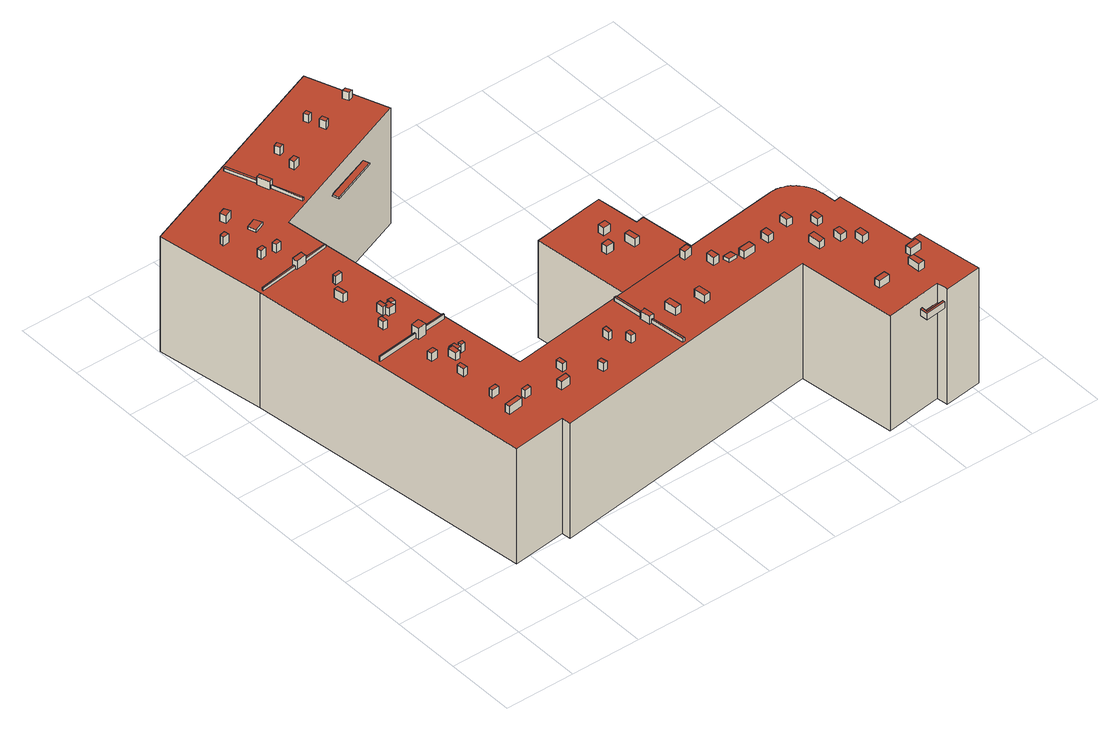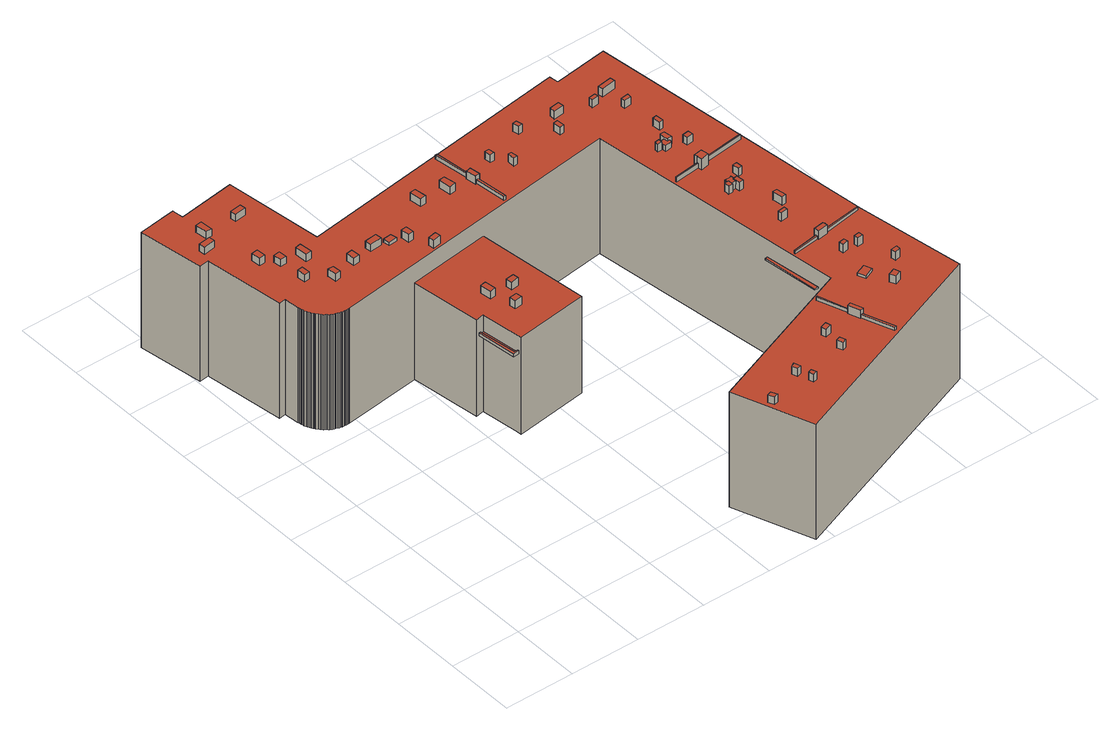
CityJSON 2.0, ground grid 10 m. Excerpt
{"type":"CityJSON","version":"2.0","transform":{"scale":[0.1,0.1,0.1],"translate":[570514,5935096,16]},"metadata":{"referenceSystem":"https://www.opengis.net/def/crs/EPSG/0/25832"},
"CityObjects":{
"building1":{"type":"Building","attributes":{"Grundfläche 2D":"1909.931153","Grundhöhe NN":"16.097"},"children":["building1-1","building1-2","building1-3","building1-4","building1-5","building1-6","building1-7","building1-8","building1-9","building1-10","building1-11","building1-12","building1-13","building1-14","building1-15","building1-16","building1-17","building1-18","building1-19","building1-20","building1-21","building1-22","building1-23","building1-24","building1-25","building1-26","building1-27","building1-28","building1-29","building1-30","building1-31","building1-32","building1-33","building1-34","building1-35","building1-36","building1-37","building1-38","building1-39","building1-40","building1-41","building1-42","building1-43","building1-44","building1-45","building1-46","building1-47","building1-48","building1-49","building1-50","building1-51","building1-52","building1-53","building1-54","building1-55","building1-56","building1-57","building1-58","building1-59","building1-60","building1-61","building1-62","building1-63","building1-64","building1-65"],"geometry":[{"type":"Solid","lod":"3","boundaries":[[[[0,1,2,3,4,5,6]],[[7,8,9,10,11,12,13,14,15,16,17,18,19,20,21,22,23,24,25,26,27,28,29,30,31,32,33,34,35,36,37,38,39,40,41,42,43,44,45,46,47,48,49,50,51,52,53,54,55,56,57,58,59]],[[0,6,60,61]],[[62,63,64,1,0,61]],[[65,3,2,1,64,63,62,66]],[[4,3,65,67]],[[5,4,67,68]],[[7,59,69,70]],[[71,9,8,7,70,72]],[[10,9,71,73]],[[11,10,73,74]],[[12,11,74,75]],[[13,12,75,76]],[[77,78,79,14,13,76]],[[78,77,80,81,16,15,14,79]],[[17,16,81,82]],[[18,17,82,83]],[[19,18,83,84]],[[20,19,84,85]],[[21,20,85,86]],[[22,21,86,87]],[[23,22,87,88]],[[24,23,88,89]],[[25,24,89,90]],[[26,25,90,91]],[[27,26,91,92]],[[28,27,92,93]],[[29,28,93,94]],[[30,29,94,95]],[[31,30,95,96]],[[32,31,96,97]],[[33,32,97,98]],[[34,33,98,99]],[[35,34,99,100]],[[36,35,100,101]],[[37,36,101,102]],[[38,37,102,103]],[[39,38,103,104]],[[40,39,104,105]],[[41,40,105,106]],[[42,41,106,107]],[[43,42,107,108]],[[44,43,108,109]],[[45,44,109,110]],[[46,45,110,111]],[[47,46,111,112]],[[48,47,112,113]],[[49,48,113,114]],[[50,49,114,115]],[[51,50,115,116]],[[52,51,116,117]],[[53,52,117,118]],[[54,53,118,119]],[[5,68,120,55,54,119,60,6]],[[56,55,120,121]],[[57,56,121,122]],[[58,57,122,123]],[[59,58,123,69]],[[67,65,66,62,61,60,119,118,117,116,115,114,113,112,111,110,109,108,107,106,105,104,103,102,101,100,99,98,97,96,95,94,93,92,91,90,89,88,87,86,85,84,83,82,81,80,77,76,75,74,73,71,72,70,69,123,122,121,120,68]]]],"semantics":{"surfaces":[{"type":"RoofSurface"},{"type":"WallSurface"},{"type":"GroundSurface"}],"values":[[0,0,1,1,1,1,1,1,1,1,1,1,1,1,1,1,1,1,1,1,1,1,1,1,1,1,1,1,1,1,1,1,1,1,1,1,1,1,1,1,1,1,1,1,1,1,1,1,1,1,1,1,1,1,1,1,1,1,2]]}}]},
"building1-1":{"type":"BuildingInstallation","parents":["building1"],"geometry":[{"type":"MultiSurface","lod":"3","boundaries":[[[124,125,126,127]],[[127,126,128,129]],[[124,127,129,130]],[[125,124,130,131]],[[126,125,131,128]]],"semantics":{"surfaces":[{"type":"RoofSurface"},{"type":"WallSurface"}],"values":[0,1,1,1,1]}}]},
"building1-2":{"type":"BuildingInstallation","parents":["building1"],"geometry":[{"type":"MultiSurface","lod":"3","boundaries":[[[132,133,134,135]],[[136,137,135,134]],[[137,138,132,135]],[[133,132,138,139]],[[134,133,139,136]]],"semantics":{"surfaces":[{"type":"RoofSurface"},{"type":"WallSurface"}],"values":[0,1,1,1,1]}}]},
"building1-3":{"type":"BuildingInstallation","parents":["building1"],"geometry":[{"type":"MultiSurface","lod":"3","boundaries":[[[140,141,142,143]],[[143,142,144,145]],[[140,143,145,146]],[[141,140,146,147]],[[142,141,147,144]]],"semantics":{"surfaces":[{"type":"RoofSurface"},{"type":"WallSurface"}],"values":[0,1,1,1,1]}}]},
"building1-4":{"type":"BuildingInstallation","parents":["building1"],"geometry":[{"type":"MultiSurface","lod":"3","boundaries":[[[148,149,150,151]],[[151,150,152,153]],[[148,151,153,154]],[[149,148,154,155]],[[150,149,155,152]]],"semantics":{"surfaces":[{"type":"RoofSurface"},{"type":"WallSurface"}],"values":[0,1,1,1,1]}}]},
"building1-5":{"type":"BuildingInstallation","parents":["building1"],"geometry":[{"type":"MultiSurface","lod":"3","boundaries":[[[156,157,158,159]],[[159,158,160,161]],[[156,159,161,162]],[[157,156,162,163]],[[158,157,163,160]]],"semantics":{"surfaces":[{"type":"RoofSurface"},{"type":"WallSurface"}],"values":[0,1,1,1,1]}}]},
"building1-6":{"type":"BuildingInstallation","parents":["building1"],"geometry":[{"type":"MultiSurface","lod":"3","boundaries":[[[164,165,166,167]],[[167,166,168,169]],[[169,170,164,167]],[[165,164,170,171]],[[171,168,166,165]]],"semantics":{"surfaces":[{"type":"RoofSurface"},{"type":"WallSurface"}],"values":[0,1,1,1,1]}}]},
"building1-7":{"type":"BuildingInstallation","parents":["building1"],"geometry":[{"type":"MultiSurface","lod":"3","boundaries":[[[172,173,174,175]],[[175,174,176,177]],[[172,175,177,178]],[[173,172,178,179]]],"semantics":{"surfaces":[{"type":"RoofSurface"},{"type":"WallSurface"}],"values":[0,1,1,1]}}]},
"building1-8":{"type":"BuildingInstallation","parents":["building1"],"geometry":[{"type":"MultiSurface","lod":"3","boundaries":[[[180,181,182,183]],[[183,182,184,185]],[[180,183,185,186]],[[186,187,181,180]]],"semantics":{"surfaces":[{"type":"RoofSurface"},{"type":"WallSurface"}],"values":[0,1,1,1]}}]},
"building1-9":{"type":"BuildingInstallation","parents":["building1"],"geometry":[{"type":"MultiSurface","lod":"3","boundaries":[[[188,189,190,191,192,193]],[[194,195,192,191]],[[195,196,193,192]],[[197,198,199,189,188,193,196]],[[199,200,201,194,191,190,189]]],"semantics":{"surfaces":[{"type":"RoofSurface"},{"type":"WallSurface"}],"values":[0,1,1,1,1]}}]},
"building1-10":{"type":"BuildingInstallation","parents":["building1"],"geometry":[{"type":"MultiSurface","lod":"3","boundaries":[[[202,203,204,205]],[[205,204,206,207]],[[202,205,207,208]],[[203,202,208,209]],[[204,203,209,206]]],"semantics":{"surfaces":[{"type":"RoofSurface"},{"type":"WallSurface"}],"values":[0,1,1,1,1]}}]},
"building1-11":{"type":"BuildingInstallation","parents":["building1"],"geometry":[{"type":"MultiSurface","lod":"3","boundaries":[[[210,211,212,213]],[[213,212,214,215]],[[210,213,215,216]],[[211,210,216,217]],[[212,211,217,214]]],"semantics":{"surfaces":[{"type":"RoofSurface"},{"type":"WallSurface"}],"values":[0,1,1,1,1]}}]},
"building1-12":{"type":"BuildingInstallation","parents":["building1"],"geometry":[{"type":"MultiSurface","lod":"3","boundaries":[[[218,219,220,221]],[[221,220,222,223]],[[218,221,223,224]],[[219,218,224,225]],[[220,219,225,222]]],"semantics":{"surfaces":[{"type":"RoofSurface"},{"type":"WallSurface"}],"values":[0,1,1,1,1]}}]},
"building1-13":{"type":"BuildingInstallation","parents":["building1"],"geometry":[{"type":"MultiSurface","lod":"3","boundaries":[[[226,227,228,229,230]],[[231,232,228,227]],[[232,233,234,230,229,228]],[[226,230,234,235]],[[235,231,227,226]]],"semantics":{"surfaces":[{"type":"RoofSurface"},{"type":"WallSurface"}],"values":[0,1,1,1,1]}}]},
"building1-14":{"type":"BuildingInstallation","parents":["building1"],"geometry":[{"type":"MultiSurface","lod":"3","boundaries":[[[236,237,238,239,240]],[[241,242,243,244,238,237,236]],[[244,245,239,238]],[[245,246,240,239]],[[247,241,236,240,246]]],"semantics":{"surfaces":[{"type":"RoofSurface"},{"type":"WallSurface"}],"values":[0,1,1,1,1]}}]},
"building1-15":{"type":"BuildingInstallation","parents":["building1"],"geometry":[{"type":"MultiSurface","lod":"3","boundaries":[[[248,249,250,251]],[[251,250,252,253]],[[248,251,253,254]],[[249,248,254,255]],[[250,249,255,252]]],"semantics":{"surfaces":[{"type":"RoofSurface"},{"type":"WallSurface"}],"values":[0,1,1,1,1]}}]},
"building1-16":{"type":"BuildingInstallation","parents":["building1"],"geometry":[{"type":"MultiSurface","lod":"3","boundaries":[[[256,257,258,259]],[[260,261,259,258]],[[261,262,256,259]],[[257,256,262,263]],[[258,257,263,260]]],"semantics":{"surfaces":[{"type":"RoofSurface"},{"type":"WallSurface"}],"values":[0,1,1,1,1]}}]},
"building1-17":{"type":"BuildingInstallation","parents":["building1"],"geometry":[{"type":"MultiSurface","lod":"3","boundaries":[[[264,265,266,267]],[[268,269,267,266]],[[264,267,269,270]],[[270,271,265,264]],[[266,265,271,268]]],"semantics":{"surfaces":[{"type":"RoofSurface"},{"type":"WallSurface"}],"values":[0,1,1,1,1]}}]},
"building1-18":{"type":"BuildingInstallation","parents":["building1"],"geometry":[{"type":"MultiSurface","lod":"3","boundaries":[[[272,273,274,275]],[[276,277,272,275]],[[277,278,273,272]],[[274,273,278,279]]],"semantics":{"surfaces":[{"type":"RoofSurface"},{"type":"WallSurface"}],"values":[0,1,1,1]}}]},
"building1-19":{"type":"BuildingInstallation","parents":["building1"],"geometry":[{"type":"MultiSurface","lod":"3","boundaries":[[[280,281,282,283]],[[283,282,284,285]],[[285,286,280,283]],[[286,287,281,280]],[[282,281,287,284]]],"semantics":{"surfaces":[{"type":"RoofSurface"},{"type":"WallSurface"}],"values":[0,1,1,1,1]}}]},
"building1-20":{"type":"BuildingInstallation","parents":["building1"],"geometry":[{"type":"MultiSurface","lod":"3","boundaries":[[[288,289,290,291]],[[292,293,291,290]],[[288,291,293,294]],[[294,295,289,288]]],"semantics":{"surfaces":[{"type":"RoofSurface"},{"type":"WallSurface"}],"values":[0,1,1,1]}}]},
"building1-21":{"type":"BuildingInstallation","parents":["building1"],"geometry":[{"type":"MultiSurface","lod":"3","boundaries":[[[296,297,298,299]],[[299,298,300,301]],[[296,299,301,302]],[[297,296,302,303]],[[298,297,303,300]]],"semantics":{"surfaces":[{"type":"RoofSurface"},{"type":"WallSurface"}],"values":[0,1,1,1,1]}}]},
"building1-22":{"type":"BuildingInstallation","parents":["building1"],"geometry":[{"type":"MultiSurface","lod":"3","boundaries":[[[304,305,306,307]],[[307,306,308,309]],[[304,307,309,310]],[[305,304,310,311]],[[306,305,311,308]]],"semantics":{"surfaces":[{"type":"RoofSurface"},{"type":"WallSurface"}],"values":[0,1,1,1,1]}}]},
"building1-23":{"type":"BuildingInstallation","parents":["building1"],"geometry":[{"type":"MultiSurface","lod":"3","boundaries":[[[312,313,314,315]],[[315,314,316,317]],[[312,315,317,318]],[[313,312,318,319]],[[314,313,319,316]]],"semantics":{"surfaces":[{"type":"RoofSurface"},{"type":"WallSurface"}],"values":[0,1,1,1,1]}}]},
"building1-24":{"type":"BuildingInstallation","parents":["building1"],"geometry":[{"type":"MultiSurface","lod":"3","boundaries":[[[320,321,322,323,324,325]],[[326,327,322,321,328]],[[327,329,330,331,324,323,322]],[[331,332,325,324]],[[333,334,320,325,332,335,336,337]],[[334,328,321,320]]],"semantics":{"surfaces":[{"type":"RoofSurface"},{"type":"WallSurface"}],"values":[0,1,1,1,1,1]}}]},
"building1-25":{"type":"BuildingInstallation","parents":["building1"],"geometry":[{"type":"MultiSurface","lod":"3","boundaries":[[[338,339,340,341,342,343]],[[344,345,346,347,348,341,340,339,338,349]],[[348,350,342,341]],[[187,351,343,342,350,184,182,181]],[[351,349,338,343]]],"semantics":{"surfaces":[{"type":"RoofSurface"},{"type":"WallSurface"}],"values":[0,1,1,1,1]}}]},
"building1-26":{"type":"BuildingInstallation","parents":["building1"],"geometry":[{"type":"MultiSurface","lod":"3","boundaries":[[[352,353,354,355]],[[355,354,356,357]],[[352,355,357,358]],[[353,352,358,359]],[[354,353,359,356]]],"semantics":{"surfaces":[{"type":"RoofSurface"},{"type":"WallSurface"}],"values":[0,1,1,1,1]}}]},
"building1-27":{"type":"BuildingInstallation","parents":["building1"],"geometry":[{"type":"MultiSurface","lod":"3","boundaries":[[[360,361,362,363,364,365]],[[366,367,368,369,362,361,360]],[[369,370,363,362]],[[370,371,364,363]],[[372,373,366,360,365,364,371]]],"semantics":{"surfaces":[{"type":"RoofSurface"},{"type":"WallSurface"}],"values":[0,1,1,1,1]}}]},
"building1-28":{"type":"BuildingInstallation","parents":["building1"],"geometry":[{"type":"MultiSurface","lod":"3","boundaries":[[[374,375,376,377]],[[377,376,378,379]],[[374,377,379,380]],[[375,374,380,381]],[[376,375,381,378]]],"semantics":{"surfaces":[{"type":"RoofSurface"},{"type":"WallSurface"}],"values":[0,1,1,1,1]}}]},
"building1-29":{"type":"BuildingInstallation","parents":["building1"],"geometry":[{"type":"MultiSurface","lod":"3","boundaries":[[[382,383,384,385,386,387,388]],[[389,390,384,383]],[[391,386,385,384,390,292,290,289,295]],[[391,392,387,386]],[[393,394,395,396,389,383,382,388,387,392]]],"semantics":{"surfaces":[{"type":"RoofSurface"},{"type":"WallSurface"}],"values":[0,1,1,1,1]}}]},
"building1-30":{"type":"BuildingInstallation","parents":["building1"],"geometry":[{"type":"MultiSurface","lod":"3","boundaries":[[[397,398,399,400]],[[400,399,401,402]],[[397,400,402,403]],[[403,404,398,397]],[[399,398,404,401]]],"semantics":{"surfaces":[{"type":"RoofSurface"},{"type":"WallSurface"}],"values":[0,1,1,1,1]}}]},
"building1-31":{"type":"BuildingInstallation","parents":["building1"],"geometry":[{"type":"MultiSurface","lod":"3","boundaries":[[[405,406,407,408]],[[409,410,408,407]],[[405,408,410,411]],[[411,412,406,405]],[[407,406,412,409]]],"semantics":{"surfaces":[{"type":"RoofSurface"},{"type":"WallSurface"}],"values":[0,1,1,1,1]}}]},
"building1-32":{"type":"BuildingInstallation","parents":["building1"],"geometry":[{"type":"MultiSurface","lod":"3","boundaries":[[[413,414,415,416]],[[416,415,417,418]],[[413,416,418,419]],[[414,413,419,420]],[[415,414,420,417]]],"semantics":{"surfaces":[{"type":"RoofSurface"},{"type":"WallSurface"}],"values":[0,1,1,1,1]}}]},
"building1-33":{"type":"BuildingInstallation","parents":["building1"],"geometry":[{"type":"MultiSurface","lod":"3","boundaries":[[[421,422,423,424]],[[424,423,425,426]],[[421,424,426,427]],[[422,421,427,428]],[[423,422,428,425]]],"semantics":{"surfaces":[{"type":"RoofSurface"},{"type":"WallSurface"}],"values":[0,1,1,1,1]}}]},
"building1-34":{"type":"BuildingInstallation","parents":["building1"],"geometry":[{"type":"MultiSurface","lod":"3","boundaries":[[[429,430,346,345]],[[429,345,344,431]],[[430,429,431,432]],[[432,347,346,430]]],"semantics":{"surfaces":[{"type":"RoofSurface"},{"type":"WallSurface"}],"values":[0,1,1,1]}}]},
"building1-35":{"type":"BuildingInstallation","parents":["building1"],"geometry":[{"type":"MultiSurface","lod":"3","boundaries":[[[433,434,435,436]],[[436,435,437,438]],[[433,436,438,439]],[[434,433,439,440]],[[435,434,440,437]]],"semantics":{"surfaces":[{"type":"RoofSurface"},{"type":"WallSurface"}],"values":[0,1,1,1,1]}}]},
"building1-36":{"type":"BuildingInstallation","parents":["building1"],"geometry":[{"type":"MultiSurface","lod":"3","boundaries":[[[441,442,443,444,445,446,447,448]],[[276,275,274,279,449,446,445,444,443,450]],[[449,451,447,446]],[[176,174,173,179,452,442,441,448,447,451]],[[452,450,443,442]]],"semantics":{"surfaces":[{"type":"RoofSurface"},{"type":"WallSurface"}],"values":[0,1,1,1,1]}}]},
"building1-37":{"type":"BuildingInstallation","parents":["building1"],"geometry":[{"type":"MultiSurface","lod":"3","boundaries":[[[453,454,455,456]],[[457,458,456,455]],[[458,459,453,456]],[[454,453,459,460]],[[455,454,460,457]]],"semantics":{"surfaces":[{"type":"RoofSurface"},{"type":"WallSurface"}],"values":[0,1,1,1,1]}}]},
"building1-38":{"type":"BuildingInstallation","parents":["building1"],"geometry":[{"type":"MultiSurface","lod":"3","boundaries":[[[461,462,463,464,465]],[[463,462,466,467]],[[467,468,464,463]],[[465,464,468,469]],[[469,470,466,462,461,465]]],"semantics":{"surfaces":[{"type":"RoofSurface"},{"type":"WallSurface"}],"values":[0,1,1,1,1]}}]},
"building1-39":{"type":"BuildingInstallation","parents":["building1"],"geometry":[{"type":"MultiSurface","lod":"3","boundaries":[[[471,472,473,474]],[[474,473,475,476]],[[471,474,476,477]],[[472,471,477,478]],[[473,472,478,475]]],"semantics":{"surfaces":[{"type":"RoofSurface"},{"type":"WallSurface"}],"values":[0,1,1,1,1]}}]},
"building1-40":{"type":"BuildingInstallation","parents":["building1"],"geometry":[{"type":"MultiSurface","lod":"3","boundaries":[[[479,480,481,482]],[[482,481,483,484]],[[484,485,479,482]],[[485,486,480,479]],[[481,480,486,483]]],"semantics":{"surfaces":[{"type":"RoofSurface"},{"type":"WallSurface"}],"values":[0,1,1,1,1]}}]},
"building1-41":{"type":"BuildingInstallation","parents":["building1"],"geometry":[{"type":"MultiSurface","lod":"3","boundaries":[[[487,329,327,488]],[[329,487,489,330]],[[488,327,326,490]],[[487,488,490,489]]],"semantics":{"surfaces":[{"type":"RoofSurface"},{"type":"WallSurface"}],"values":[0,1,1,1]}}]},
"building1-42":{"type":"BuildingInstallation","parents":["building1"],"geometry":[{"type":"MultiSurface","lod":"3","boundaries":[[[491,492,493,494]],[[494,493,495,496]],[[491,494,496,497]],[[492,491,497,498]],[[493,492,498,495]]],"semantics":{"surfaces":[{"type":"RoofSurface"},{"type":"WallSurface"}],"values":[0,1,1,1,1]}}]},
"building1-43":{"type":"BuildingInstallation","parents":["building1"],"geometry":[{"type":"MultiSurface","lod":"3","boundaries":[[[499,500,501,502,503]],[[504,505,506,501,500,507]],[[506,508,502,501]],[[508,509,503,502]],[[509,510,499,503]],[[511,499,510]],[[511,507,500,499]]],"semantics":{"surfaces":[{"type":"RoofSurface"},{"type":"WallSurface"}],"values":[0,1,1,1,1,1,1]}}]},
"building1-44":{"type":"BuildingInstallation","parents":["building1"],"geometry":[{"type":"MultiSurface","lod":"3","boundaries":[[[512,513,514,515]],[[516,517,515,514]],[[512,515,517,518]],[[518,519,513,512]],[[514,513,519,516]]],"semantics":{"surfaces":[{"type":"RoofSurface"},{"type":"WallSurface"}],"values":[0,1,1,1,1]}}]},
"building1-45":{"type":"BuildingInstallation","parents":["building1"],"geometry":[{"type":"MultiSurface","lod":"3","boundaries":[[[520,521,522,523]],[[523,522,524,525]],[[520,523,525,526]],[[526,527,521,520]],[[527,524,522,521]]],"semantics":{"surfaces":[{"type":"RoofSurface"},{"type":"WallSurface"}],"values":[0,1,1,1,1]}}]},
"building1-46":{"type":"BuildingInstallation","parents":["building1"],"geometry":[{"type":"MultiSurface","lod":"3","boundaries":[[[528,529,530,531]],[[531,530,532,533]],[[528,531,533,534]],[[529,528,534,535]],[[530,529,535,532]]],"semantics":{"surfaces":[{"type":"RoofSurface"},{"type":"WallSurface"}],"values":[0,1,1,1,1]}}]},
"building1-47":{"type":"BuildingInstallation","parents":["building1"],"geometry":[{"type":"MultiSurface","lod":"3","boundaries":[[[536,537,395,394]],[[393,538,536,394]],[[537,536,538,539]],[[539,396,395,537]]],"semantics":{"surfaces":[{"type":"RoofSurface"},{"type":"WallSurface"}],"values":[0,1,1,1]}}]},
"building1-48":{"type":"BuildingInstallation","parents":["building1"],"geometry":[{"type":"MultiSurface","lod":"3","boundaries":[[[540,541,542,543]],[[543,542,544,545]],[[540,543,545,546]],[[541,540,546,547]],[[542,541,547,544]]],"semantics":{"surfaces":[{"type":"RoofSurface"},{"type":"WallSurface"}],"values":[0,1,1,1,1]}}]},
"building1-49":{"type":"BuildingInstallation","parents":["building1"],"geometry":[{"type":"MultiSurface","lod":"3","boundaries":[[[548,549,550,551]],[[551,550,552,553]],[[553,554,548,551]],[[549,548,554,555]],[[555,552,550,549]]],"semantics":{"surfaces":[{"type":"RoofSurface"},{"type":"WallSurface"}],"values":[0,1,1,1,1]}}]},
"building1-50":{"type":"BuildingInstallation","parents":["building1"],"geometry":[{"type":"MultiSurface","lod":"3","boundaries":[[[556,557,558,559]],[[559,558,560,561]],[[556,559,561,562]],[[557,556,562,563]],[[558,557,563,560]]],"semantics":{"surfaces":[{"type":"RoofSurface"},{"type":"WallSurface"}],"values":[0,1,1,1,1]}}]},
"building1-51":{"type":"BuildingInstallation","parents":["building1"],"geometry":[{"type":"MultiSurface","lod":"3","boundaries":[[[564,565,566,567]],[[567,566,568,569]],[[569,570,564,567]],[[565,564,570,571]],[[571,568,566,565]]],"semantics":{"surfaces":[{"type":"RoofSurface"},{"type":"WallSurface"}],"values":[0,1,1,1,1]}}]},
"building1-52":{"type":"BuildingInstallation","parents":["building1"],"geometry":[{"type":"MultiSurface","lod":"3","boundaries":[[[572,573,574,575]],[[575,574,576,577]],[[572,575,577,578]],[[573,572,578,579]],[[574,573,579,576]]],"semantics":{"surfaces":[{"type":"RoofSurface"},{"type":"WallSurface"}],"values":[0,1,1,1,1]}}]},
"building1-53":{"type":"BuildingInstallation","parents":["building1"],"geometry":[{"type":"MultiSurface","lod":"3","boundaries":[[[373,242,241,580,581,582,583,367,366]],[[247,584,580,241]],[[584,585,581,580]],[[585,586,587,583,582,581]],[[587,368,367,583]],[[372,243,242,373]]],"semantics":{"surfaces":[{"type":"RoofSurface"},{"type":"WallSurface"}],"values":[0,1,1,1,1,1]}}]},
"building1-54":{"type":"BuildingInstallation","parents":["building1"],"geometry":[{"type":"MultiSurface","lod":"3","boundaries":[[[588,589,590,591]],[[591,590,592,593]],[[588,591,593,594]],[[589,588,594,595]],[[590,589,595,592]]],"semantics":{"surfaces":[{"type":"RoofSurface"},{"type":"WallSurface"}],"values":[0,1,1,1,1]}}]},
"building1-55":{"type":"BuildingInstallation","parents":["building1"],"geometry":[{"type":"MultiSurface","lod":"3","boundaries":[[[596,597,598,599]],[[599,598,600,601]],[[596,599,601,602]],[[597,596,602,603]],[[598,597,603,600]]],"semantics":{"surfaces":[{"type":"RoofSurface"},{"type":"WallSurface"}],"values":[0,1,1,1,1]}}]},
"building1-56":{"type":"BuildingInstallation","parents":["building1"],"geometry":[{"type":"MultiSurface","lod":"3","boundaries":[[[604,605,606,607]],[[607,606,608,609]],[[604,607,609,610]],[[605,604,610,611]],[[606,605,611,608]]],"semantics":{"surfaces":[{"type":"RoofSurface"},{"type":"WallSurface"}],"values":[0,1,1,1,1]}}]},
"building1-57":{"type":"BuildingInstallation","parents":["building1"],"geometry":[{"type":"MultiSurface","lod":"3","boundaries":[[[336,612,613,337]],[[335,614,612,336]],[[614,615,613,612]],[[615,333,337,613]]],"semantics":{"surfaces":[{"type":"RoofSurface"},{"type":"WallSurface"}],"values":[0,1,1,1]}}]},
"building1-58":{"type":"BuildingInstallation","parents":["building1"],"geometry":[{"type":"MultiSurface","lod":"3","boundaries":[[[616,617,618,619]],[[619,618,620,621]],[[616,619,621,622]],[[617,616,622,623]],[[618,617,623,620]]],"semantics":{"surfaces":[{"type":"RoofSurface"},{"type":"WallSurface"}],"values":[0,1,1,1,1]}}]},
"building1-59":{"type":"BuildingInstallation","parents":["building1"],"geometry":[{"type":"MultiSurface","lod":"3","boundaries":[[[624,200,199,198,504,507,511,625,626]],[[510,627,625,511]],[[627,628,629,624,626,625]],[[629,201,200,624]],[[197,505,504,198]]],"semantics":{"surfaces":[{"type":"RoofSurface"},{"type":"WallSurface"}],"values":[0,1,1,1,1]}}]},
"building1-60":{"type":"BuildingInstallation","parents":["building1"],"geometry":[{"type":"MultiSurface","lod":"3","boundaries":[[[630,631,632,633,634,635]],[[636,637,633,632,638]],[[634,633,637,639]],[[635,634,639,640]],[[641,630,635,640,642]],[[630,641,643,631]],[[631,643,638,632]],[[636,638,643,641,642,644]]],"semantics":{"surfaces":[{"type":"RoofSurface"},{"type":"WallSurface"},{"type":"OuterCeilingSurface"}],"values":[0,1,1,1,1,1,1,2]}}]},
"building1-61":{"type":"BuildingInstallation","parents":["building1"],"geometry":[{"type":"MultiSurface","lod":"3","boundaries":[[[637,64,640,639]],[[64,63,642,640]],[[637,636,63,64]],[[63,636,644,642]]],"semantics":{"surfaces":[{"type":"RoofSurface"},{"type":"WallSurface"},{"type":"OuterCeilingSurface"}],"values":[0,1,1,2]}}]},
"building1-62":{"type":"BuildingInstallation","parents":["building1"],"geometry":[{"type":"MultiSurface","lod":"3","boundaries":[[[645,646,647,648,649,650]],[[651,646,645,652,653]],[[651,654,647,646]],[[654,655,648,647]],[[656,649,648,655,657]],[[649,656,658,650]],[[650,658,652,645]],[[656,657,659,653,652,658]]],"semantics":{"surfaces":[{"type":"RoofSurface"},{"type":"WallSurface"},{"type":"OuterCeilingSurface"}],"values":[0,1,1,1,1,1,1,2]}}]},
"building1-63":{"type":"BuildingInstallation","parents":["building1"],"geometry":[{"type":"MultiSurface","lod":"3","boundaries":[[[660,661,662,663]],[[660,664,665,661]],[[662,661,665,666]],[[663,662,666,667]],[[660,663,667,664]],[[665,664,667,666]]],"semantics":{"surfaces":[{"type":"RoofSurface"},{"type":"WallSurface"},{"type":"OuterCeilingSurface"}],"values":[0,1,1,1,1,2]}}]},
"building1-64":{"type":"BuildingInstallation","parents":["building1"],"geometry":[{"type":"MultiSurface","lod":"3","boundaries":[[[668,669,670,671]],[[672,673,671,670]],[[673,674,668,671]],[[674,675,669,668]],[[675,672,670,669]],[[675,674,673,672]]],"semantics":{"surfaces":[{"type":"RoofSurface"},{"type":"WallSurface"},{"type":"OuterCeilingSurface"}],"values":[0,1,1,1,1,2]}}]},
"building1-65":{"type":"BuildingInstallation","parents":["building1"],"geometry":[{"type":"MultiSurface","lod":"3","boundaries":[[[651,79,655,654]],[[79,78,657,655]],[[651,653,78,79]],[[653,659,657,78]]],"semantics":{"surfaces":[{"type":"RoofSurface"},{"type":"WallSurface"},{"type":"OuterCeilingSurface"}],"values":[0,1,1,2]}}]}
},
"vertices":[
[486,361,149],[474,359,149],[467,414,149],[466,420,149],[363,406,149],[382,246,149],[499,262,149],[27,514,177],[55,285,177],[78,98,177],[155,108,177],[157,95,177],[556,150,177],[574,10,177],[655,21,177],[657,9,177],[657,5,177],[711,12,177],[697,105,177],[683,103,177],[668,217,177],[658,215,177],[656,236,177],[655,238,177],[655,240,177],[655,242,177],[654,244,177],[654,246,177],[653,248,177],[652,250,177],[651,252,177],[650,254,177],[649,256,177],[648,257,177],[647,259,177],[645,261,177],[644,263,177],[642,264,177],[641,266,177],[639,267,177],[637,268,177],[636,270,177],[634,271,177],[632,272,177],[630,273,177],[628,273,177],[626,274,177],[624,275,177],[622,275,177],[620,276,177],[618,276,177],[616,276,177],[614,276,177],[612,276,177],[610,276,177],[183,220,177],[135,592,177],[362,679,177],[320,790,177],[2,668,177],[499,262,1],[486,361,1],[474,359,1],[474,359,122],[474,359,124],[466,420,1],[467,414,1],[363,406,1],[382,246,1],[2,668,1],[27,514,1],[78,98,1],[55,285,1],[155,108,1],[157,95,1],[556,150,1],[574,10,1],[655,21,1],[655,21,146],[655,21,148],[657,9,1],[657,5,1],[711,12,1],[697,105,1],[683,103,1],[668,217,1],[658,215,1],[656,236,1],[655,238,1],[655,240,1],[655,242,1],[654,244,1],[654,246,1],[653,248,1],[652,250,1],[651,252,1],[650,254,1],[649,256,1],[648,257,1],[647,259,1],[645,261,1],[644,263,1],[642,264,1],[641,266,1],[639,267,1],[637,268,1],[636,270,1],[634,271,1],[632,272,1],[630,273,1],[628,273,1],[626,274,1],[624,275,1],[622,275,1],[620,276,1],[618,276,1],[616,276,1],[614,276,1],[612,276,1],[610,276,1],[183,220,1],[135,592,1],[362,679,1],[320,790,1],
[408,343,161],[409,335,161],[420,336,161],[419,345,161],[420,336,149],[419,345,149],[408,343,149],[409,335,149],
[443,325,161],[451,326,161],[449,342,161],[441,341,161],[449,342,149],[441,341,149],[443,325,149],[451,326,149],
[427,373,161],[428,364,161],[439,365,161],[438,374,161],[439,365,149],[438,374,149],[427,373,149],[428,364,149],
[278,697,189],[284,700,189],[281,708,189],[275,706,189],[281,708,177],[275,706,177],[278,697,177],[284,700,177],
[379,170,189],[387,171,189],[385,189,189],[376,187,189],[385,189,177],[376,187,177],[379,170,177],[387,171,177],
[597,57,188],[613,59,188],[612,67,188],[596,65,188],[612,67,177],[596,65,177],[597,57,177],[613,59,177],
[357,127,183],[350,178,183],[348,178,183],[354,127,183],[348,178,177],[354,127,177],[357,127,177],[350,178,177],
[175,613,182],[160,655,182],[159,654,182],[173,612,182],[159,654,177],[173,612,177],[175,613,177],[160,655,177],
[125,394,190],[125,389,190],[126,389,190],[131,389,190],[131,396,190],[125,396,190],[131,389,177],[131,396,177],[125,396,177],[125,394,177],[125,394,189],[125,389,189],[126,389,189],[126,389,177],
[202,663,189],[211,666,189],[209,673,189],[200,670,189],[209,673,177],[200,670,177],[202,663,177],[211,666,177],
[616,153,188],[625,154,188],[624,165,188],[615,165,188],[624,165,177],[615,165,177],[616,153,177],[625,154,177],
[472,213,189],[480,214,189],[479,226,189],[471,225,189],[479,226,177],[471,225,177],[472,213,177],[480,214,177],
[525,202,188],[524,211,188],[507,209,188],[507,208,188],[508,200,188],[524,211,177],[507,209,177],[507,208,177],[508,200,177],[525,202,177],
[140,283,189],[140,278,189],[140,277,189],[146,278,189],[146,283,189],[140,283,186],[140,278,186],[140,278,177],[140,277,177],[146,278,177],[146,283,177],[140,283,177],
[48,613,190],[48,607,190],[57,608,190],[56,615,190],[57,608,177],[56,615,177],[48,613,177],[48,607,177],
[333,721,189],[339,723,189],[335,731,189],[329,729,189],[335,731,177],[329,729,177],[333,721,177],[339,723,177],
[613,192,188],[621,193,188],[620,205,188],[612,204,188],[620,205,177],[612,204,177],[613,192,177],[621,193,177],
[343,237,183],[340,237,183],[345,192,183],[348,192,183],[348,192,177],[343,237,177],[340,237,177],[345,192,177],
[111,160,189],[112,153,189],[133,156,189],[132,163,189],[133,156,177],[132,163,177],[111,160,177],[112,153,177],
[32,513,181],[87,521,181],[87,524,181],[32,515,181],[87,524,177],[32,515,177],[32,513,177],[87,521,177],
[105,473,190],[105,468,190],[115,469,190],[115,474,190],[115,469,177],[115,474,177],[105,473,177],[105,468,177],
[187,157,189],[188,149,189],[202,151,189],[202,159,189],[202,151,177],[202,159,177],[187,157,177],[188,149,177],
[115,189,189],[126,190,189],[125,196,189],[115,195,189],[125,196,177],[115,195,177],[115,189,177],[126,190,177],
[117,328,194],[129,330,194],[128,334,194],[128,336,194],[127,341,194],[115,339,194],[128,334,177],[128,334,184],[129,330,177],[128,336,184],[128,336,177],[127,341,177],[115,339,177],[116,332,177],[117,328,177],[116,334,177],[116,334,184],[116,332,184],
[156,672,189],[155,671,189],[152,671,189],[150,670,189],[156,653,189],[162,655,189],[155,671,177],[155,671,182],[152,671,182],[152,671,177],[150,670,177],[156,672,177],[156,653,177],[162,655,177],
[270,719,189],[275,721,189],[273,728,189],[267,726,189],[273,728,177],[267,726,177],[270,719,177],[275,721,177],
[131,283,189],[128,282,189],[124,282,189],[126,270,189],[132,270,189],[132,277,189],[131,283,186],[128,282,186],[128,282,177],[124,282,177],[126,270,177],[132,270,177],[132,277,177],[132,277,186],
[306,164,189],[312,164,189],[311,173,189],[305,173,189],[311,173,177],[305,173,177],[306,164,177],[312,164,177],
[102,526,190],[102,528,190],[87,526,190],[87,521,190],[88,519,190],[103,521,190],[102,523,190],[102,528,177],[87,526,177],[88,519,177],[103,521,177],[102,523,177],[102,523,181],[102,526,181],[102,526,177],
[662,88,188],[663,80,188],[680,82,188],[679,91,188],[680,82,177],[679,91,177],[662,88,177],[663,80,177],
[588,158,188],[596,159,188],[595,177,188],[586,176,188],[595,177,177],[586,176,177],[588,158,177],[596,159,177],
[96,368,189],[102,368,189],[101,378,189],[95,377,189],[101,378,177],[95,377,177],[96,368,177],[102,368,177],
[248,144,189],[254,145,189],[252,154,189],[246,153,189],[252,154,177],[246,153,177],[248,144,177],[254,145,177],
[139,715,182],[136,714,182],[139,715,177],[136,714,177],
[634,134,188],[643,135,188],[642,148,188],[633,147,188],[642,148,177],[633,147,177],[634,134,177],[643,135,177],
[350,178,189],[352,178,189],[350,193,189],[348,192,189],[345,192,189],[343,192,189],[345,177,189],[348,178,189],[343,192,177],[350,193,177],[345,177,177],[352,178,177],
[88,558,190],[96,559,190],[95,565,190],[87,564,190],[95,565,177],[87,564,177],[88,558,177],[96,559,177],
[501,208,182],[500,216,182],[488,215,182],[490,206,182],[502,207,182],[500,216,177],[488,215,177],[490,206,177],[502,207,177],[501,208,177],
[154,165,189],[154,171,189],[144,170,189],[145,164,189],[144,170,177],[145,164,177],[154,165,177],[154,171,177],
[114,241,189],[120,242,189],[119,253,189],[113,252,189],[119,253,177],[113,252,177],[114,241,177],[120,242,177],
[164,340,184],[164,338,184],[164,340,177],[164,338,177],
[289,185,189],[294,185,189],[294,196,189],[288,195,189],[294,196,177],[288,195,177],[289,185,177],[294,185,177],
[116,389,190],[118,389,190],[117,400,190],[111,399,190],[112,388,190],[118,393,189],[118,393,177],[117,400,177],[118,389,189],[111,399,177],[112,388,177],[116,389,177],[116,389,189],
[652,52,188],[661,53,188],[659,70,188],[651,70,188],[659,70,177],[651,70,177],[652,52,177],[661,53,177],
[584,214,188],[592,214,188],[591,227,188],[583,226,188],[591,227,177],[583,226,177],[584,214,177],[592,214,177],
[420,166,189],[428,167,189],[426,184,189],[418,183,189],[426,184,177],[418,183,177],[420,166,177],[428,167,177],
[140,529,181],[140,531,181],[140,529,177],[140,531,177],
[548,205,188],[557,206,188],[556,218,188],[547,217,188],[556,218,177],[547,217,177],[548,205,177],[557,206,177],
[94,602,181],[109,608,181],[104,619,181],[90,613,181],[104,619,177],[90,613,177],[94,602,177],[109,608,177],
[91,437,190],[97,437,190],[95,452,190],[89,451,190],[95,452,177],[89,451,177],[91,437,177],[97,437,177],
[452,243,189],[464,245,189],[463,253,189],[451,251,189],[463,253,177],[451,251,177],[452,243,177],[464,245,177],
[210,174,189],[216,175,189],[215,186,189],[209,185,189],[215,186,177],[209,185,177],[210,174,177],[216,175,177],
[139,283,186],[138,288,186],[130,287,186],[128,286,186],[139,283,177],[138,288,177],[130,287,177],[128,286,177],
[66,566,190],[67,560,190],[75,561,190],[74,567,190],[75,561,177],[74,567,177],[66,566,177],[67,560,177],
[103,287,189],[112,288,189],[111,295,189],[102,294,189],[111,295,177],[102,294,177],[103,287,177],[112,288,177],
[77,637,189],[87,641,189],[83,649,189],[74,646,189],[83,649,177],[74,646,177],[77,637,177],[87,641,177],
[56,327,184],[56,325,184],[56,327,177],[56,325,177],
[206,694,189],[212,696,189],[209,704,189],[203,702,189],[209,704,177],[203,702,177],[206,694,177],[212,696,177],
[127,384,189],[117,383,189],[119,384,189],[117,383,177],[119,384,177],[127,384,177],
[482,360,127],[475,417,127],[467,416,127],[467,414,127],[472,414,127],[480,360,127],[467,414,122],[467,414,124],[467,416,122],[472,414,124],[480,360,124],[482,360,122],[480,360,122],[475,417,122],[472,414,122],
[657,9,156],[656,12,156],[629,8,156],[629,17,156],[626,17,156],[627,5,156],[656,12,148],[657,9,146],[656,12,146],[629,8,148],[629,17,148],[626,17,146],[629,17,146],[627,5,146],[629,8,146],
[138,571,151],[149,490,151],[153,491,151],[143,571,151],[138,571,149],[149,490,149],[153,491,149],[143,571,149],
[235,620,145],[303,646,145],[300,655,145],[232,629,145],[300,655,143],[232,629,143],[235,620,143],[303,646,143]
]}
